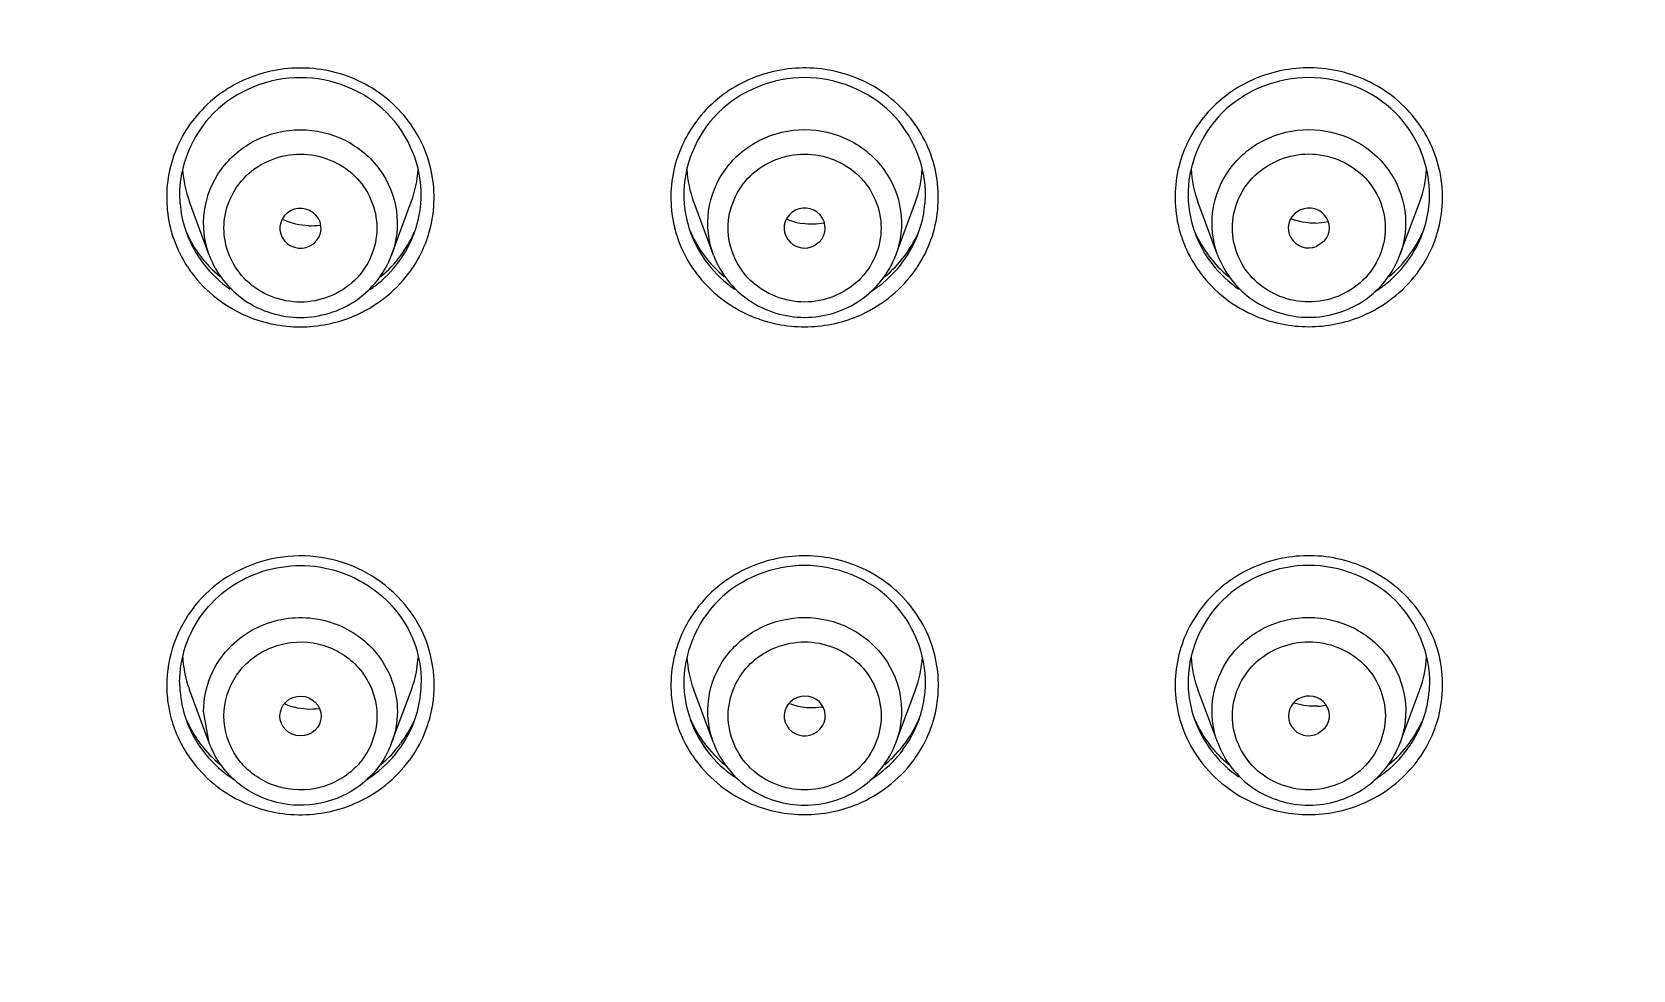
# Model space of a CAD drawing. Extents: x 4680 to 5808, y -3 to 824.
# Drawn here: x 5164.61 to 5188.1, y 566.32 to 580.1 of the extents above; entities that cross this region are included whole.
import ezdxf

# ---------------------------------------------------------------- set-up
doc = ezdxf.new("R2010")
doc.units = 0
doc.header["$LTSCALE"] = 4
doc.header["$MEASUREMENT"] = 0
for name, color, linetype in [('F3A55-R01_DXF_CONTINUOUS_LINE', 7, 'CONTINUOUS'), ('F3A55-R02_DXF_CONTINUOUS_LINE', 7, 'CONTINUOUS'), ('F3A55-R05_DXF_CONTINUOUS_LINE', 7, 'CONTINUOUS')]:
    doc.layers.add(name, color=color, linetype=linetype)

msp = doc.modelspace()

# ---------------------------------------------------------------- linework, layer by layer
at = {"layer": 'F3A55-R01_DXF_CONTINUOUS_LINE', "color": 9, "linetype": 'Continuous'}
for points, knots in [([(5187.683, 604.417), (5183.371, 603.715), (5174.882, 601.443), (5163.15, 595.555), (5152.916, 587.443), (5144.631, 577.453), (5138.656, 566.014), (5135.251, 553.619), (5134.573, 540.813), (5135.953, 532.367), (5137.082, 528.278)], [0, 0, 0, 0, 0.127245, 0.253926, 0.379838, 0.504912, 0.629214, 0.752955, 0.876432, 1, 1, 1, 1]), ([(5135.602, 541.572), (5135.6, 548.632), (5138.217, 562.934), (5149.489, 581.599), (5166.643, 595.356), (5180.629, 600.144), (5187.793, 601.309)], [0, 0, 0, 0, 0.246659, 0.495141, 0.746379, 1, 1, 1, 1]), ([(5136.653, 541.394), (5136.652, 545.286), (5137.446, 553.103), (5140.973, 564.353), (5146.701, 574.72), (5154.403, 583.801), (5163.787, 591.248), (5178.025, 598.619), (5198.143, 602.507), (5218.262, 598.624), (5232.504, 591.262), (5241.888, 583.814), (5249.597, 574.74), (5255.327, 564.374), (5258.858, 553.126), (5259.654, 545.309), (5259.654, 541.417)], [0, 0, 0, 0, 0.061575, 0.123304, 0.185315, 0.247693, 0.310467, 0.373601, 0.500005, 0.626397, 0.689539, 0.752312, 0.814687, 0.876699, 0.938429, 1, 1, 1, 1]), ([(5166.685, 591.426), (5162.497, 588.957), (5154.713, 583.009), (5145.598, 571.582), (5139.605, 558.349), (5137.939, 548.815), (5137.716, 544.051)], [0, 0, 0, 0, 0.252628, 0.50328, 0.752188, 1, 1, 1, 1])]:
    msp.add_open_spline(points, degree=3, knots=knots, dxfattribs=at)
at = {"layer": 'F3A55-R02_DXF_CONTINUOUS_LINE', "color": 7, "linetype": 'Continuous'}
for p, q in [((5166.879, 569.976), (5166.879, 569.975)), ((5170.217, 569.976), (5170.217, 569.977))]:
    msp.add_line(p, q, dxfattribs=at)
at = {"layer": 'F3A55-R02_DXF_CONTINUOUS_LINE', "color": 9, "linetype": 'Continuous'}
for centre, radius, start, end in [((5168.547, 577.573), 1.997, 89.3865, 90.6269), ((5175.947, 577.575), 1.997, 89.3865, 90.6269), ((5183.347, 577.576), 1.997, 89.3865, 90.6269), ((5168.432, 577.671), 1.849, 194.159, 197.7413), ((5168.43, 577.67), 1.846, 197.7439, 199.7641), ((5168.618, 577.736), 1.705, 323.5496, 339.5798), ((5168.663, 577.67), 1.847, 340.1961, 341.2587), ((5168.665, 577.669), 1.845, 341.2591, 342.2153), ((5175.832, 577.672), 1.849, 194.159, 197.7413), ((5175.83, 577.671), 1.846, 197.7439, 199.7641), ((5176.018, 577.737), 1.705, 323.5496, 339.5798), ((5176.063, 577.671), 1.847, 340.1961, 341.2587), ((5176.065, 577.67), 1.845, 341.2591, 342.2153), ((5183.232, 577.673), 1.849, 194.159, 197.7413), ((5183.23, 577.672), 1.846, 197.7439, 199.7641), ((5183.418, 577.738), 1.705, 323.5496, 339.5798), ((5183.463, 577.672), 1.847, 340.1961, 341.2587), ((5183.465, 577.671), 1.845, 341.2591, 342.2153), ((5168.466, 577.684), 1.885, 199.8093, 213.1414), ((5168.628, 577.684), 1.885, 326.7876, 340.1484), ((5175.866, 577.685), 1.885, 199.8093, 213.1414), ((5176.028, 577.685), 1.885, 326.7876, 340.1484), ((5183.266, 577.686), 1.885, 199.8093, 213.1414), ((5183.428, 577.686), 1.885, 326.7876, 340.1484), ((5168.47, 577.687), 1.889, 213.1406, 216.5846), ((5168.58, 577.767), 1.755, 307.3347, 323.4657), ((5168.623, 577.688), 1.891, 323.0975, 326.7901), ((5175.87, 577.688), 1.889, 213.1406, 216.5846), ((5175.98, 577.768), 1.755, 307.3347, 323.4657), ((5176.023, 577.689), 1.891, 323.0975, 326.7901), ((5183.27, 577.689), 1.889, 213.1406, 216.5846), ((5183.38, 577.769), 1.755, 307.3347, 323.4657), ((5183.423, 577.69), 1.891, 323.0975, 326.7901), ((5168.569, 577.783), 1.774, 301.819, 307.3032), ((5175.969, 577.784), 1.774, 301.819, 307.3032), ((5183.369, 577.785), 1.774, 301.819, 307.3032), ((5175.948, 570.41), 1.997, 89.3865, 90.6269), ((5183.348, 570.411), 1.997, 89.3865, 90.6269), ((5168.665, 570.505), 1.846, 2.0953, 9.2557), ((5168.407, 570.505), 1.822, 177.6268, 180.006), ((5168.43, 570.506), 1.845, 180.0194, 189.2553), ((5168.653, 570.508), 1.858, 342.435, 359.9351), ((5168.675, 570.506), 1.836, 0.009, 2.0923), ((5168.438, 570.508), 1.853, 189.275, 199.2994), ((5175.833, 570.507), 1.849, 194.159, 197.7413), ((5183.233, 570.508), 1.849, 194.159, 197.7413), ((5168.455, 570.514), 1.872, 199.3123, 207.6564), ((5168.478, 570.572), 1.707, 200.4686, 216.8922), ((5168.618, 570.572), 1.707, 323.1239, 339.5476), ((5168.632, 570.518), 1.881, 327.0777, 340.3436), ((5168.666, 570.505), 1.845, 340.3872, 342.4037), ((5175.831, 570.507), 1.846, 197.7439, 199.7641), ((5175.867, 570.521), 1.885, 199.8093, 213.1414), ((5176.019, 570.573), 1.705, 323.5496, 339.5798), ((5176.029, 570.521), 1.885, 326.7876, 340.1484), ((5176.064, 570.507), 1.847, 340.1961, 341.2587), ((5176.066, 570.506), 1.845, 341.2591, 342.2153), ((5183.231, 570.508), 1.846, 197.7439, 199.7641), ((5183.267, 570.522), 1.885, 199.8093, 213.1414), ((5183.419, 570.574), 1.705, 323.5496, 339.5798), ((5183.429, 570.522), 1.885, 326.7876, 340.1484), ((5183.464, 570.508), 1.847, 340.1961, 341.2587), ((5183.466, 570.507), 1.845, 341.2591, 342.2153), ((5168.467, 570.521), 1.885, 207.6802, 214.8175), ((5175.981, 570.604), 1.755, 307.3347, 323.4657), ((5183.381, 570.605), 1.755, 307.3347, 323.4657), ((5168.626, 570.523), 1.889, 323.8226, 327.0761), ((5175.871, 570.524), 1.889, 213.1406, 216.5846), ((5176.024, 570.524), 1.891, 323.0975, 326.7901), ((5183.271, 570.525), 1.889, 213.1406, 216.5846), ((5183.424, 570.526), 1.891, 323.0975, 326.7901), ((5168.523, 570.614), 1.768, 234.8854, 237.9281), ((5168.573, 570.614), 1.768, 302.0781, 305.1307), ((5175.97, 570.62), 1.774, 301.819, 307.3032), ((5183.37, 570.621), 1.774, 301.819, 307.3032)]:
    msp.add_arc(centre, radius, start, end, dxfattribs=at)
at = {"layer": 'F3A55-R02_DXF_CONTINUOUS_LINE', "color": 7, "linetype": 'Continuous'}
for centre, radius, start, end in [((5168.418, 577.718), 1.645, 181.4791, 184.8669), ((5168.445, 577.721), 1.671, 184.8874, 198.4229), ((5168.649, 577.721), 1.671, 341.5929, 355.1291), ((5168.676, 577.718), 1.645, 355.1496, 358.5448), ((5175.818, 577.719), 1.645, 181.4791, 184.8669), ((5175.845, 577.722), 1.671, 184.8874, 198.4229), ((5176.049, 577.722), 1.671, 341.5929, 355.1291), ((5176.076, 577.719), 1.645, 355.1496, 358.5448), ((5183.218, 577.72), 1.645, 181.4791, 184.8669), ((5183.245, 577.723), 1.671, 184.8874, 198.4229), ((5183.449, 577.723), 1.671, 341.5929, 355.1291), ((5183.476, 577.72), 1.645, 355.1496, 358.5448), ((5168.423, 577.714), 1.648, 198.4459, 200.3758), ((5168.459, 577.854), 1.731, 202.4822, 204.2406), ((5168.478, 577.864), 1.752, 204.2668, 216.8864), ((5168.615, 577.864), 1.752, 323.1297, 335.7493), ((5168.635, 577.854), 1.731, 335.7755, 337.5335), ((5168.671, 577.714), 1.648, 339.6404, 341.5699), ((5175.823, 577.715), 1.648, 198.4459, 200.3758), ((5175.859, 577.855), 1.731, 202.4822, 204.2406), ((5175.878, 577.865), 1.752, 204.2668, 216.8864), ((5176.015, 577.865), 1.752, 323.1297, 335.7493), ((5176.035, 577.855), 1.731, 335.7755, 337.5335), ((5176.071, 577.715), 1.648, 339.6404, 341.5699), ((5183.223, 577.716), 1.648, 198.4459, 200.3758), ((5183.259, 577.856), 1.731, 202.4822, 204.2406), ((5183.278, 577.866), 1.752, 204.2668, 216.8864), ((5183.415, 577.866), 1.752, 323.1297, 335.7493), ((5183.435, 577.856), 1.731, 335.7755, 337.5335), ((5183.471, 577.716), 1.648, 339.6404, 341.5699), ((5168.509, 577.889), 1.792, 216.9604, 230.4716), ((5168.585, 577.889), 1.792, 309.5446, 323.0558), ((5175.909, 577.89), 1.792, 216.9604, 230.4716), ((5175.985, 577.89), 1.792, 309.5446, 323.0558), ((5183.309, 577.891), 1.792, 216.9604, 230.4716), ((5183.385, 577.891), 1.792, 309.5446, 323.0558), ((5168.427, 570.558), 1.653, 180.0169, 184.9002), ((5168.669, 570.558), 1.653, 355.1159, 359.9993), ((5175.819, 570.555), 1.645, 181.4791, 184.8669), ((5176.077, 570.555), 1.645, 355.1496, 358.5448), ((5183.219, 570.556), 1.645, 181.4791, 184.8669), ((5183.477, 570.556), 1.645, 355.1496, 358.5448), ((5168.456, 570.56), 1.682, 184.9142, 198.5118), ((5168.64, 570.56), 1.682, 341.5044, 355.102), ((5175.846, 570.558), 1.671, 184.8874, 198.4229), ((5176.05, 570.558), 1.671, 341.5929, 355.1291), ((5183.246, 570.559), 1.671, 184.8874, 198.4229), ((5183.45, 570.559), 1.671, 341.5929, 355.1291), ((5168.441, 570.556), 1.667, 198.5403, 200.3725), ((5168.456, 570.688), 1.727, 202.5446, 204.2339), ((5168.64, 570.688), 1.727, 335.7823, 337.4716), ((5168.655, 570.556), 1.667, 339.6436, 341.4758), ((5175.824, 570.551), 1.648, 198.4459, 200.3758), ((5175.86, 570.691), 1.731, 202.4822, 204.2406), ((5176.036, 570.691), 1.731, 335.7755, 337.5335), ((5176.072, 570.551), 1.648, 339.6404, 341.5699), ((5183.224, 570.552), 1.648, 198.4459, 200.3758), ((5183.26, 570.692), 1.731, 202.4822, 204.2406), ((5183.436, 570.692), 1.731, 335.7755, 337.5335), ((5183.472, 570.552), 1.648, 339.6404, 341.5699), ((5168.472, 570.696), 1.744, 204.2467, 212.5574), ((5168.619, 570.699), 1.75, 323.1156, 335.7516), ((5175.879, 570.701), 1.752, 204.2668, 216.8864), ((5176.016, 570.701), 1.752, 323.1297, 335.7493), ((5183.279, 570.702), 1.752, 204.2668, 216.8864), ((5183.416, 570.702), 1.752, 323.1297, 335.7493), ((5168.478, 570.699), 1.751, 212.5558, 216.9072), ((5168.511, 570.726), 1.794, 216.9687, 230.461), ((5168.585, 570.726), 1.794, 309.5483, 323.0474), ((5175.91, 570.726), 1.792, 216.9604, 230.4716), ((5175.986, 570.726), 1.792, 309.5446, 323.0558), ((5183.31, 570.727), 1.792, 216.9604, 230.4716), ((5183.386, 570.727), 1.792, 309.5446, 323.0558)]:
    msp.add_arc(centre, radius, start, end, dxfattribs=at)
at = {"layer": 'F3A55-R02_DXF_CONTINUOUS_LINE', "color": 9, "linetype": 'Continuous'}
for points, knots in [([(5144.055, 566.595), (5146.362, 571.247), (5152.304, 580.002), (5164.39, 590.314), (5178.833, 597.189), (5189.373, 599.156), (5194.67, 599.454)], [0, 0, 0, 0, 0.24713, 0.496361, 0.747542, 1, 1, 1, 1]), ([(5198.144, 598.415), (5194.285, 598.414), (5186.555, 597.678), (5175.415, 594.407), (5165.139, 589.095), (5156.128, 581.942), (5148.727, 573.221), (5143.225, 563.263), (5139.835, 552.457), (5139.072, 544.948), (5139.073, 541.209)], [0, 0, 0, 0, 0.126979, 0.253656, 0.379783, 0.505185, 0.629798, 0.753677, 0.876989, 1, 1, 1, 1]), ([(5139.49, 541.189), (5139.49, 544.901), (5140.247, 552.357), (5143.613, 563.087), (5149.077, 572.974), (5156.425, 581.634), (5165.372, 588.736), (5175.575, 594.011), (5186.637, 597.258), (5194.312, 597.99), (5198.144, 597.99)], [0, 0, 0, 0, 0.123011, 0.246323, 0.370202, 0.494815, 0.620217, 0.746344, 0.873021, 1, 1, 1, 1]), ([(5145.684, 550.797), (5146.624, 555.962), (5150.182, 566.103), (5159.945, 578.944), (5173.213, 588.344), (5183.589, 591.74), (5188.898, 592.646)], [0, 0, 0, 0, 0.24678, 0.495573, 0.746799, 1, 1, 1, 1]), ([(5168.525, 579.57), (5168.234, 579.567), (5167.647, 579.432), (5166.947, 578.88), (5166.561, 578.084), (5166.571, 577.492), (5166.64, 577.218)], [0, 0, 0, 0, 0.254236, 0.505575, 0.753509, 1, 1, 1, 1]), ([(5170.422, 577.106), (5170.511, 577.384), (5170.555, 577.995), (5170.188, 578.835), (5169.476, 579.423), (5168.87, 579.567), (5168.568, 579.57)], [0, 0, 0, 0, 0.24662, 0.494418, 0.745686, 1, 1, 1, 1]), ([(5175.925, 579.571), (5175.634, 579.568), (5175.047, 579.433), (5174.347, 578.881), (5173.961, 578.085), (5173.971, 577.493), (5174.04, 577.219)], [0, 0, 0, 0, 0.254236, 0.505575, 0.753509, 1, 1, 1, 1]), ([(5177.822, 577.107), (5177.911, 577.385), (5177.955, 577.996), (5177.588, 578.836), (5176.876, 579.424), (5176.27, 579.568), (5175.968, 579.571)], [0, 0, 0, 0, 0.24662, 0.494418, 0.745686, 1, 1, 1, 1]), ([(5183.325, 579.572), (5183.034, 579.569), (5182.447, 579.434), (5181.747, 578.882), (5181.361, 578.086), (5181.371, 577.494), (5181.44, 577.22)], [0, 0, 0, 0, 0.254236, 0.505575, 0.753509, 1, 1, 1, 1]), ([(5185.222, 577.108), (5185.311, 577.386), (5185.355, 577.997), (5184.988, 578.837), (5184.276, 579.425), (5183.67, 579.569), (5183.368, 579.572)], [0, 0, 0, 0, 0.24662, 0.494418, 0.745686, 1, 1, 1, 1]), ([(5170.299, 571.366), (5170.105, 571.734), (5169.44, 572.357), (5168.105, 572.498), (5166.941, 571.833), (5166.603, 570.992), (5166.586, 570.581)], [0, 0, 0, 0, 0.249381, 0.502551, 0.753689, 1, 1, 1, 1]), ([(5175.926, 572.407), (5175.635, 572.404), (5175.048, 572.269), (5174.348, 571.716), (5173.962, 570.92), (5173.972, 570.329), (5174.041, 570.055)], [0, 0, 0, 0, 0.254236, 0.505575, 0.753509, 1, 1, 1, 1]), ([(5177.823, 569.943), (5177.912, 570.221), (5177.957, 570.832), (5177.589, 571.672), (5176.877, 572.26), (5176.271, 572.404), (5175.969, 572.407)], [0, 0, 0, 0, 0.24662, 0.494418, 0.745686, 1, 1, 1, 1]), ([(5183.326, 572.408), (5183.035, 572.405), (5182.448, 572.27), (5181.748, 571.717), (5181.362, 570.921), (5181.372, 570.33), (5181.441, 570.056)], [0, 0, 0, 0, 0.254236, 0.505575, 0.753509, 1, 1, 1, 1]), ([(5185.223, 569.944), (5185.312, 570.222), (5185.357, 570.833), (5184.989, 571.673), (5184.277, 572.261), (5183.671, 572.405), (5183.369, 572.408)], [0, 0, 0, 0, 0.24662, 0.494418, 0.745686, 1, 1, 1, 1]), ([(5167.597, 568.843), (5167.86, 568.702), (5168.458, 568.538), (5169.068, 568.65), (5169.343, 568.768)], [0, 0, 0, 0, 0.499695, 1, 1, 1, 1])]:
    msp.add_open_spline(points, degree=3, knots=knots, dxfattribs=at)
at = {"layer": 'F3A55-R02_DXF_CONTINUOUS_LINE', "color": 7, "linetype": 'Continuous'}
for points, knots in [([(5168.547, 579.428), (5168.09, 579.428), (5167.146, 579.066), (5166.763, 578.12), (5166.774, 577.676)], [0, 0, 0, 0, 0.507035, 1, 1, 1, 1]), ([(5170.32, 577.676), (5170.331, 578.121), (5169.948, 579.066), (5169.004, 579.428), (5168.547, 579.428)], [0, 0, 0, 0, 0.492965, 1, 1, 1, 1]), ([(5175.947, 579.429), (5175.49, 579.429), (5174.546, 579.067), (5174.163, 578.121), (5174.174, 577.677)], [0, 0, 0, 0, 0.507035, 1, 1, 1, 1]), ([(5177.72, 577.677), (5177.731, 578.122), (5177.348, 579.067), (5176.404, 579.429), (5175.947, 579.429)], [0, 0, 0, 0, 0.492965, 1, 1, 1, 1]), ([(5183.347, 579.43), (5182.89, 579.43), (5181.946, 579.068), (5181.563, 578.122), (5181.574, 577.678)], [0, 0, 0, 0, 0.507035, 1, 1, 1, 1]), ([(5185.12, 577.678), (5185.131, 578.123), (5184.748, 579.068), (5183.804, 579.43), (5183.347, 579.43)], [0, 0, 0, 0, 0.492965, 1, 1, 1, 1]), ([(5166.775, 570.553), (5166.775, 570.906), (5167.022, 571.638), (5167.968, 572.289), (5169.121, 572.295), (5169.764, 571.848), (5169.981, 571.56)], [0, 0, 0, 0, 0.245001, 0.49554, 0.749435, 1, 1, 1, 1]), ([(5175.948, 572.265), (5175.491, 572.265), (5174.547, 571.903), (5174.164, 570.957), (5174.175, 570.512)], [0, 0, 0, 0, 0.507035, 1, 1, 1, 1]), ([(5177.721, 570.513), (5177.732, 570.957), (5177.349, 571.903), (5176.405, 572.265), (5175.948, 572.265)], [0, 0, 0, 0, 0.492965, 1, 1, 1, 1]), ([(5183.348, 572.266), (5182.891, 572.266), (5181.947, 571.904), (5181.564, 570.958), (5181.575, 570.513)], [0, 0, 0, 0, 0.507035, 1, 1, 1, 1]), ([(5185.121, 570.514), (5185.132, 570.958), (5184.749, 571.904), (5183.805, 572.266), (5183.348, 572.266)], [0, 0, 0, 0, 0.492965, 1, 1, 1, 1])]:
    msp.add_open_spline(points, degree=3, knots=knots, dxfattribs=at)
at = {"layer": 'F3A55-R02_DXF_CONTINUOUS_LINE', "color": 9, "linetype": 'Continuous'}
for points in [[(5166.878, 577.14), (5166.937, 576.98), (5167.023, 576.827), (5167.127, 576.692)], [(5174.278, 577.141), (5174.337, 576.981), (5174.423, 576.828), (5174.527, 576.693)], [(5181.678, 577.142), (5181.737, 576.982), (5181.823, 576.829), (5181.927, 576.694)], [(5167.127, 576.692), (5167.237, 576.55), (5167.371, 576.424), (5167.518, 576.322)], [(5174.527, 576.693), (5174.637, 576.551), (5174.771, 576.425), (5174.918, 576.323)], [(5181.927, 576.694), (5182.037, 576.552), (5182.171, 576.426), (5182.318, 576.324)], [(5166.953, 576.561), (5167.158, 576.284), (5167.45, 576.058), (5167.768, 575.925)], [(5169.326, 575.925), (5169.641, 576.057), (5169.93, 576.279), (5170.135, 576.552)], [(5174.353, 576.562), (5174.558, 576.285), (5174.85, 576.06), (5175.168, 575.926)], [(5176.726, 575.926), (5177.041, 576.058), (5177.33, 576.281), (5177.535, 576.553)], [(5181.753, 576.563), (5181.958, 576.286), (5182.25, 576.061), (5182.568, 575.927)], [(5184.126, 575.927), (5184.441, 576.059), (5184.73, 576.282), (5184.935, 576.554)], [(5167.768, 575.925), (5168.012, 575.823), (5168.282, 575.769), (5168.547, 575.769)], [(5168.547, 575.769), (5168.812, 575.769), (5169.082, 575.823), (5169.326, 575.925)], [(5175.168, 575.926), (5175.412, 575.824), (5175.682, 575.77), (5175.947, 575.77)], [(5175.947, 575.77), (5176.212, 575.77), (5176.482, 575.824), (5176.726, 575.926)], [(5182.568, 575.927), (5182.812, 575.825), (5183.082, 575.771), (5183.347, 575.771)], [(5183.347, 575.771), (5183.612, 575.771), (5183.882, 575.825), (5184.126, 575.927)], [(5170.487, 570.802), (5170.455, 570.997), (5170.391, 571.19), (5170.299, 571.366)], [(5174.279, 569.977), (5174.338, 569.817), (5174.424, 569.664), (5174.528, 569.529)], [(5181.679, 569.978), (5181.738, 569.818), (5181.824, 569.665), (5181.928, 569.53)], [(5166.919, 569.445), (5167.092, 569.197), (5167.331, 568.986), (5167.597, 568.843)], [(5167.113, 569.548), (5167.222, 569.402), (5167.357, 569.272), (5167.505, 569.168)], [(5169.343, 568.768), (5169.659, 568.903), (5169.948, 569.13), (5170.15, 569.408)], [(5169.591, 569.168), (5169.74, 569.273), (5169.874, 569.402), (5169.983, 569.548)], [(5174.354, 569.398), (5174.559, 569.121), (5174.851, 568.895), (5175.169, 568.762)], [(5174.528, 569.529), (5174.638, 569.387), (5174.772, 569.261), (5174.919, 569.159)], [(5176.727, 568.762), (5177.042, 568.894), (5177.331, 569.116), (5177.536, 569.389)], [(5181.754, 569.399), (5181.959, 569.122), (5182.251, 568.896), (5182.569, 568.763)], [(5181.928, 569.53), (5182.038, 569.388), (5182.172, 569.262), (5182.319, 569.16)], [(5184.127, 568.763), (5184.442, 568.895), (5184.731, 569.117), (5184.936, 569.39)], [(5175.169, 568.762), (5175.413, 568.66), (5175.683, 568.606), (5175.948, 568.606)], [(5175.948, 568.606), (5176.213, 568.606), (5176.483, 568.66), (5176.727, 568.762)], [(5182.569, 568.763), (5182.813, 568.661), (5183.083, 568.607), (5183.348, 568.607)], [(5183.348, 568.607), (5183.613, 568.607), (5183.883, 568.661), (5184.127, 568.763)]]:
    msp.add_open_spline(points, degree=3, dxfattribs=at)
at = {"layer": 'F3A55-R02_DXF_CONTINUOUS_LINE', "color": 7, "linetype": 'Continuous'}
for points in [[(5169.981, 571.56), (5170.09, 571.417), (5170.176, 571.254), (5170.234, 571.083)], [(5170.234, 571.083), (5170.291, 570.914), (5170.321, 570.732), (5170.321, 570.553)]]:
    msp.add_open_spline(points, degree=3, dxfattribs=at)
at = {"layer": 'F3A55-R05_DXF_CONTINUOUS_LINE', "color": 7, "linetype": 'Continuous'}
for p, q in [((5167.209, 576.822), (5166.919, 577.604)), ((5169.885, 576.822), (5170.175, 577.604)), ((5174.609, 576.823), (5174.319, 577.605)), ((5177.285, 576.823), (5177.575, 577.605)), ((5182.009, 576.824), (5181.719, 577.606)), ((5184.685, 576.824), (5184.975, 577.606)), ((5168.749, 576.999), (5168.737, 576.989)), ((5176.162, 577.013), (5176.104, 576.968)), ((5183.574, 577.026), (5183.46, 576.948)), ((5167.21, 569.658), (5166.92, 570.44)), ((5169.886, 569.658), (5170.176, 570.44)), ((5174.61, 569.659), (5174.32, 570.441)), ((5177.286, 569.659), (5177.576, 570.441)), ((5182.01, 569.66), (5181.72, 570.442)), ((5184.686, 569.66), (5184.976, 570.442)), ((5176.177, 569.864), (5176.13, 569.821)), ((5183.588, 569.878), (5183.484, 569.795))]:
    msp.add_line(p, q, dxfattribs=at)
at = {"layer": 'F3A55-R05_DXF_CONTINUOUS_LINE', "color": 9, "linetype": 'Continuous'}
msp.add_line((5167.21, 569.658), (5167.127, 570.123), dxfattribs=at)
at = {"layer": 'F3A55-R05_DXF_CONTINUOUS_LINE', "color": 7, "linetype": 'Continuous'}
for centre, radius, start, end in [((5168.455, 578.173), 1.639, 183.1857, 200.3406), ((5168.638, 578.173), 1.639, 339.6761, 356.8005), ((5175.855, 578.174), 1.639, 183.1857, 200.3406), ((5176.038, 578.174), 1.639, 339.6761, 356.8005), ((5183.255, 578.175), 1.639, 183.1857, 200.3406), ((5183.438, 578.176), 1.639, 339.6761, 356.8005), ((5176.058, 578.201), 0.927, 246.2539, 261.0321), ((5183.418, 578.19), 0.897, 248.5626, 252.1574), ((5183.42, 578.207), 0.915, 271.6288, 282.8178), ((5168.694, 578.204), 0.951, 268.5277, 278.7306), ((5168.457, 571.009), 1.639, 183.3183, 195.5359), ((5168.639, 571.009), 1.639, 344.6285, 356.6986), ((5175.856, 571.01), 1.639, 183.1857, 200.3406), ((5176.039, 571.01), 1.639, 339.6761, 356.8005), ((5183.256, 571.011), 1.639, 183.1857, 200.3406), ((5183.439, 571.011), 1.639, 339.6761, 356.8005), ((5168.446, 571.006), 1.628, 195.5418, 200.368), ((5168.65, 571.006), 1.628, 339.6476, 344.623), ((5168.693, 571.064), 0.912, 245.809, 255.3188), ((5176.053, 571.057), 0.88, 248.1699, 250.0823), ((5176.059, 571.075), 0.899, 250.1342, 266.9226), ((5176.058, 571.074), 0.897, 266.9864, 279.4857), ((5183.417, 571.057), 0.86, 250.4163, 252.0787), ((5183.421, 571.072), 0.876, 273.8434, 281.2538)]:
    msp.add_arc(centre, radius, start, end, dxfattribs=at)
for centre, major_axis, ratio, start_param, end_param in [((5168.548, 577.217), (0.302, -0.006), 0.968406, -0.822483, 5.40794), ((5175.948, 577.219), (0.302, -0.005), 0.968643, -0.765987, 5.268518), ((5183.348, 577.22), (0.302, -0.003), 0.968813, -0.714622, 5.103417), ((5175.949, 570.055), (0.302, -0.004), 0.968358, -0.699, 5.368323), ((5183.349, 570.056), (0.301, -0.002), 0.968524, -0.6457, 5.184362)]:
    msp.add_ellipse(centre, major_axis=major_axis, ratio=ratio, start_param=start_param, end_param=end_param, dxfattribs=at)
msp.add_ellipse((5168.549, 570.054), major_axis=(0.302, -0.005), ratio=0.968125, dxfattribs=at)
at = {"layer": 'F3A55-R05_DXF_CONTINUOUS_LINE', "color": 9, "linetype": 'Continuous'}
for points, knots in [([(5167.209, 576.822), (5167.134, 577.026), (5167.083, 577.481), (5167.342, 578.114), (5167.869, 578.558), (5168.322, 578.664), (5168.547, 578.664)], [0, 0, 0, 0, 0.246713, 0.49443, 0.745673, 1, 1, 1, 1]), ([(5168.547, 578.664), (5168.771, 578.664), (5169.224, 578.558), (5169.752, 578.114), (5170.011, 577.481), (5169.961, 577.026), (5169.885, 576.822)], [0, 0, 0, 0, 0.254323, 0.505555, 0.75328, 1, 1, 1, 1]), ([(5174.609, 576.823), (5174.534, 577.027), (5174.483, 577.482), (5174.742, 578.115), (5175.269, 578.559), (5175.722, 578.665), (5175.947, 578.665)], [0, 0, 0, 0, 0.246713, 0.49443, 0.745673, 1, 1, 1, 1]), ([(5175.947, 578.665), (5176.171, 578.665), (5176.624, 578.559), (5177.152, 578.115), (5177.411, 577.482), (5177.361, 577.027), (5177.285, 576.823)], [0, 0, 0, 0, 0.254321, 0.505559, 0.753282, 1, 1, 1, 1]), ([(5182.009, 576.824), (5181.934, 577.028), (5181.883, 577.483), (5182.142, 578.116), (5182.669, 578.56), (5183.122, 578.666), (5183.347, 578.666)], [0, 0, 0, 0, 0.246713, 0.49443, 0.745673, 1, 1, 1, 1]), ([(5183.347, 578.666), (5183.571, 578.666), (5184.024, 578.561), (5184.552, 578.116), (5184.811, 577.483), (5184.761, 577.028), (5184.685, 576.824)], [0, 0, 0, 0, 0.254318, 0.505545, 0.753269, 1, 1, 1, 1]), ([(5168.547, 576.132), (5168.262, 576.132), (5167.673, 576.358), (5167.302, 577.219), (5167.673, 578.079), (5168.262, 578.306), (5168.547, 578.306)], [0, 0, 0, 0, 0.252859, 0.499988, 0.747122, 1, 1, 1, 1]), ([(5168.547, 578.306), (5168.832, 578.306), (5169.421, 578.08), (5169.792, 577.219), (5169.421, 576.359), (5168.832, 576.132), (5168.547, 576.132)], [0, 0, 0, 0, 0.252859, 0.499988, 0.747122, 1, 1, 1, 1]), ([(5175.947, 576.133), (5175.662, 576.133), (5175.073, 576.359), (5174.702, 577.22), (5175.073, 578.08), (5175.662, 578.307), (5175.947, 578.307)], [0, 0, 0, 0, 0.252859, 0.499988, 0.747122, 1, 1, 1, 1]), ([(5175.947, 578.307), (5176.232, 578.307), (5176.821, 578.081), (5177.192, 577.22), (5176.821, 576.36), (5176.232, 576.133), (5175.947, 576.133)], [0, 0, 0, 0, 0.252859, 0.499988, 0.747122, 1, 1, 1, 1]), ([(5183.347, 576.134), (5183.062, 576.134), (5182.473, 576.361), (5182.102, 577.221), (5182.473, 578.081), (5183.062, 578.308), (5183.347, 578.308)], [0, 0, 0, 0, 0.252859, 0.499988, 0.747122, 1, 1, 1, 1]), ([(5183.347, 578.308), (5183.632, 578.308), (5184.221, 578.082), (5184.592, 577.221), (5184.221, 576.361), (5183.632, 576.134), (5183.347, 576.134)], [0, 0, 0, 0, 0.252859, 0.499988, 0.747122, 1, 1, 1, 1]), ([(5167.537, 571.09), (5167.732, 571.282), (5168.252, 571.554), (5169.114, 571.473), (5169.795, 570.944), (5169.969, 570.391), (5169.97, 570.124)], [0, 0, 0, 0, 0.251321, 0.504345, 0.754245, 1, 1, 1, 1]), ([(5174.61, 569.659), (5174.535, 569.863), (5174.484, 570.318), (5174.743, 570.951), (5175.27, 571.395), (5175.723, 571.501), (5175.948, 571.501)], [0, 0, 0, 0, 0.246713, 0.49443, 0.745673, 1, 1, 1, 1]), ([(5175.948, 571.501), (5176.172, 571.501), (5176.625, 571.395), (5177.153, 570.951), (5177.412, 570.318), (5177.362, 569.863), (5177.286, 569.659)], [0, 0, 0, 0, 0.254323, 0.505555, 0.75328, 1, 1, 1, 1]), ([(5182.01, 569.66), (5181.935, 569.864), (5181.884, 570.319), (5182.143, 570.952), (5182.67, 571.396), (5183.123, 571.502), (5183.348, 571.502)], [0, 0, 0, 0, 0.246718, 0.494441, 0.745679, 1, 1, 1, 1]), ([(5183.348, 571.502), (5183.572, 571.502), (5184.025, 571.396), (5184.553, 570.952), (5184.812, 570.319), (5184.762, 569.864), (5184.686, 569.66)], [0, 0, 0, 0, 0.254335, 0.505581, 0.753287, 1, 1, 1, 1]), ([(5167.127, 570.123), (5167.126, 570.301), (5167.2, 570.662), (5167.408, 570.965), (5167.537, 571.09)], [0, 0, 0, 0, 0.497793, 1, 1, 1, 1]), ([(5167.749, 570.819), (5167.904, 570.97), (5168.314, 571.184), (5168.995, 571.121), (5169.533, 570.703), (5169.671, 570.266), (5169.671, 570.055)], [0, 0, 0, 0, 0.251337, 0.504345, 0.754229, 1, 1, 1, 1]), ([(5175.948, 568.969), (5175.663, 568.969), (5175.074, 569.195), (5174.703, 570.056), (5175.074, 570.916), (5175.663, 571.143), (5175.948, 571.143)], [0, 0, 0, 0, 0.252859, 0.499988, 0.747122, 1, 1, 1, 1]), ([(5175.948, 571.143), (5176.233, 571.143), (5176.822, 570.916), (5177.193, 570.056), (5176.822, 569.196), (5176.233, 568.969), (5175.948, 568.969)], [0, 0, 0, 0, 0.252859, 0.499988, 0.747122, 1, 1, 1, 1]), ([(5183.348, 568.97), (5183.063, 568.97), (5182.474, 569.196), (5182.103, 570.057), (5182.474, 570.917), (5183.063, 571.144), (5183.348, 571.144)], [0, 0, 0, 0, 0.252859, 0.499988, 0.747122, 1, 1, 1, 1]), ([(5183.348, 571.144), (5183.633, 571.144), (5184.222, 570.918), (5184.593, 570.057), (5184.222, 569.197), (5183.633, 568.97), (5183.348, 568.97)], [0, 0, 0, 0, 0.252859, 0.499988, 0.747122, 1, 1, 1, 1]), ([(5167.425, 570.055), (5167.425, 570.264), (5167.517, 570.554), (5167.698, 570.769), (5167.749, 570.819)], [0, 0, 0, 0, 0.745726, 1, 1, 1, 1]), ([(5169.347, 569.291), (5169.192, 569.14), (5168.782, 568.925), (5168.101, 568.989), (5167.563, 569.406), (5167.425, 569.843), (5167.425, 570.055)], [0, 0, 0, 0, 0.251337, 0.504345, 0.754229, 1, 1, 1, 1]), ([(5169.671, 570.055), (5169.671, 569.846), (5169.58, 569.556), (5169.398, 569.341), (5169.347, 569.291)], [0, 0, 0, 0, 0.745726, 1, 1, 1, 1])]:
    msp.add_open_spline(points, degree=3, knots=knots, dxfattribs=at)
at = {"layer": 'F3A55-R05_DXF_CONTINUOUS_LINE', "color": 7, "linetype": 'Continuous'}
for points in [[(5168.67, 577.253), (5168.542, 577.257), (5168.413, 577.287), (5168.297, 577.34)], [(5183.446, 577.292), (5183.344, 577.29), (5183.24, 577.304), (5183.143, 577.336)], [(5176.237, 577.292), (5176.131, 577.272), (5176.02, 577.269), (5175.913, 577.286)], [(5168.821, 570.16), (5168.702, 570.144), (5168.578, 570.151), (5168.462, 570.182)], [(5183.479, 570.198), (5183.37, 570.191), (5183.257, 570.205), (5183.153, 570.239)], [(5169.886, 569.658), (5169.837, 569.526), (5169.766, 569.399), (5169.679, 569.288)], [(5169.679, 569.288), (5169.59, 569.176), (5169.484, 569.076), (5169.366, 568.995)]]:
    msp.add_open_spline(points, degree=3, dxfattribs=at)
for points, knots in [([(5167.209, 576.822), (5167.307, 576.558), (5167.682, 576.08), (5168.263, 575.907), (5168.547, 575.907)], [0, 0, 0, 0, 0.497254, 1, 1, 1, 1]), ([(5168.547, 575.907), (5168.832, 575.907), (5169.412, 576.08), (5169.787, 576.558), (5169.885, 576.822)], [0, 0, 0, 0, 0.502747, 1, 1, 1, 1]), ([(5174.609, 576.823), (5174.707, 576.559), (5175.082, 576.081), (5175.663, 575.908), (5175.947, 575.908)], [0, 0, 0, 0, 0.497254, 1, 1, 1, 1]), ([(5175.947, 575.908), (5176.232, 575.908), (5176.812, 576.081), (5177.187, 576.559), (5177.285, 576.823)], [0, 0, 0, 0, 0.502747, 1, 1, 1, 1]), ([(5182.009, 576.824), (5182.107, 576.56), (5182.482, 576.082), (5183.063, 575.909), (5183.347, 575.909)], [0, 0, 0, 0, 0.497254, 1, 1, 1, 1]), ([(5183.347, 575.909), (5183.632, 575.909), (5184.212, 576.082), (5184.587, 576.561), (5184.685, 576.824)], [0, 0, 0, 0, 0.502747, 1, 1, 1, 1]), ([(5169.366, 568.995), (5169.189, 568.874), (5168.772, 568.71), (5168.108, 568.76), (5167.532, 569.089), (5167.284, 569.459), (5167.21, 569.658)], [0, 0, 0, 0, 0.250689, 0.502054, 0.752115, 1, 1, 1, 1]), ([(5174.61, 569.659), (5174.708, 569.395), (5175.083, 568.917), (5175.664, 568.744), (5175.948, 568.744)], [0, 0, 0, 0, 0.497254, 1, 1, 1, 1]), ([(5175.948, 568.744), (5176.233, 568.744), (5176.813, 568.917), (5177.188, 569.395), (5177.286, 569.659)], [0, 0, 0, 0, 0.502747, 1, 1, 1, 1]), ([(5182.01, 569.66), (5182.108, 569.396), (5182.483, 568.918), (5183.064, 568.745), (5183.348, 568.745)], [0, 0, 0, 0, 0.497254, 1, 1, 1, 1]), ([(5183.348, 568.745), (5183.633, 568.745), (5184.213, 568.918), (5184.588, 569.396), (5184.686, 569.66)], [0, 0, 0, 0, 0.502747, 1, 1, 1, 1])]:
    msp.add_open_spline(points, degree=3, knots=knots, dxfattribs=at)
at = {"layer": 'F3A55-R05_DXF_CONTINUOUS_LINE', "color": 9, "linetype": 'Continuous'}
msp.add_open_spline([(5169.97, 570.124), (5169.97, 569.966), (5169.941, 569.806), (5169.886, 569.658)], degree=3, dxfattribs=at)

doc.saveas('drawing.dxf')
